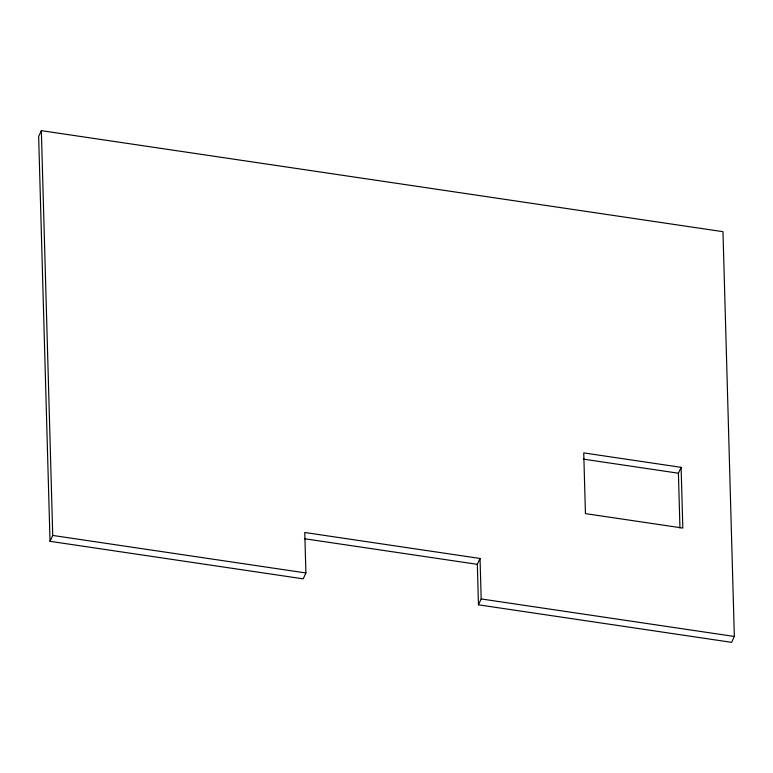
<?xml version="1.0" encoding="UTF-8"?>
<svg xmlns="http://www.w3.org/2000/svg" width="773" height="773" viewBox="0 0 773 773"><rect width="100%" height="100%" fill="white"/><g stroke="black" fill="none" stroke-linecap="round" stroke-linejoin="round"><path stroke-width="1.16" d="M41.355 130.656L38.65 136.531L50.023 541.322L303.2 578.842L305.905 572.967L304.765 532.491L480.043 558.464L481.173 598.94L478.468 604.824L731.645 642.344L734.35 636.469L722.977 231.678L41.355 130.656L52.728 535.438L50.023 541.322M478.468 604.824L477.337 564.338L480.043 558.464M679.95 527.978L678.414 473.211L681.11 467.336L583.741 452.901L585.441 513.62L682.82 528.056L681.11 467.336M583.412 459.133L678.414 473.211M304.446 538.723L477.337 564.338M52.728 535.438L305.905 572.967M481.173 598.94L734.35 636.469"/></g></svg>
